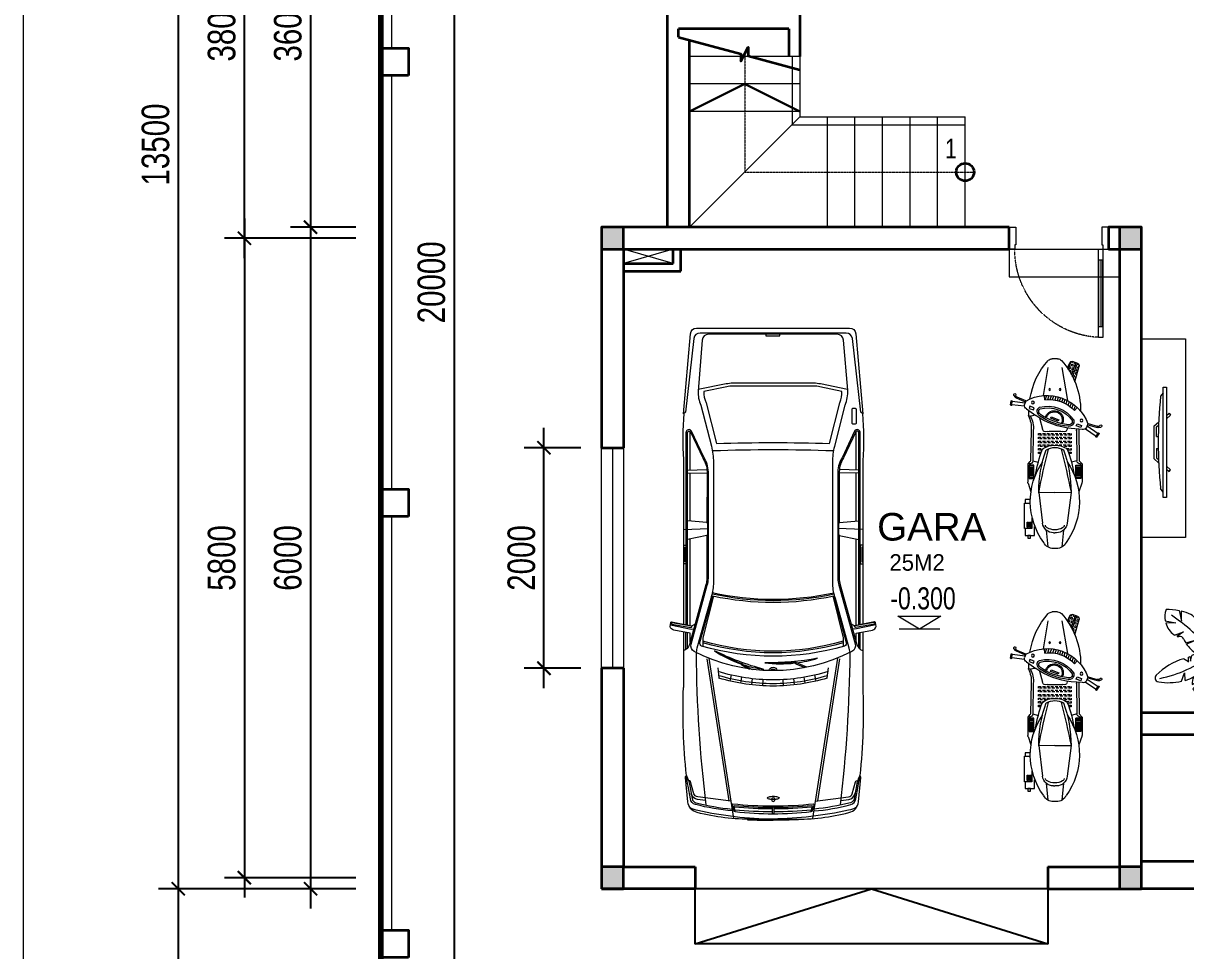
# Model space of a CAD drawing. Header units: millimetres. Extents: x 33748 to 451939, y -263262 to 62681.
# Drawn here: x 179867 to 190413, y -21907 to -13495 of the extents above; entities that cross this region are included whole.
import ezdxf

# ---------------------------------------------------------------- set-up
doc = ezdxf.new("R2010")
doc.units = ezdxf.units.MM
doc.header["$PDMODE"] = 98
for name, pattern in [('CENTER', [50.8, 31.75, -6.35, 6.35, -6.35]), ('DASHED', [0.75, 0.5, -0.25]), ('HIDDEN', [0.375, 0.25, -0.125]), ('HIDDEN2', [0.1875, 0.125, -0.0625]), ('Xref-VCMT-BT3 - tuong bao$0$HIDDEN', [0.375, 0.25, -0.125])]:
    doc.linetypes.add(name, pattern=pattern)
doc.layers.get('Defpoints').update_dxf_attribs({"color": 202, "lineweight": 13})
for name, color, linetype, lineweight in [('-CONCRETE', 1, 'Continuous', 35), ('-DOOR', 137, 'Continuous', 9), ('-FURNITURE', 46, 'Continuous', 9), ('-KH', 143, 'Continuous', 13), ('-LINE1', 7, 'Continuous', 18), ('-RANH GIOI KHU DAT', 12, 'CENTER', 18), ('-TEXT', 7, 'Continuous', 15), ('-WALL', 4, 'Continuous', 35), ('A-Cay', 75, 'Continuous', 5), ('Bighome_khuat', 251, 'DASHED', 5)]:
    doc.layers.add(name, color=color, linetype=linetype, lineweight=lineweight)
for name, color, linetype in [('12. NET DIM', 9, 'Continuous'), ('SOLO', 7, 'Continuous'), ('TEXT25', 2, 'Continuous')]:
    doc.layers.add(name, color=color, linetype=linetype)
doc.styles.add('1', font='arial.ttf')
doc.styles.add('AVANH', font='', dxfattribs={"width": 0.8})
doc.styles.get("Standard").update_dxf_attribs({"font": 'arial.ttf'})
doc.styles.add('T1', font='', dxfattribs={"height": 200})
doc.styles.get('AVANH').set_extended_font_data('.VnAvantH')
doc.styles.get('T1').set_extended_font_data('VNgeometric Light')
doc.dimstyles.new('C_100A3', dxfattribs={"dimscale": 100, "dimtxt": 2.5, "dimasz": 1.2, "dimexe": 1.8, "dimexo": 0, "dimgap": 0.75, "dimtad": 1, "dimdec": 0, "dimzin": 0, "dimdsep": 46, "dimtxsty": 'AVANH', "dimblk": 'ARCHTICK', "dimcen": 0, "dimdle": 1.8, "dimclrd": 256, "dimclre": 256, "dimclrt": 7, "dimadec": 0, "dimazin": 0, "dimtfac": 0.0001, "dimtdec": 0, "dimtix": 1, "dimtmove": 2, "dimatfit": 3, "dimldrblk": 'ARCHTICK', "dimfxl": 1.8, "dimtolj": 1, "dimtzin": 0, "dimarcsym": 0})

# ---------------------------------------------------------------- blocks, each defined once
blk = doc.blocks.new('A$C6CE07C06')
for p, q in [((2811, 1945), (2844, 1766)), ((2816, 1953), (2822, 1954)), ((2828, 1949), (2860, 1769)), ((1356, 1801), (1350, 1615)), ((1387, 1801), (1382, 1615)), ((1857, 1615), (1840, 1801)), ((1925, 1839), (1915, 1601)), ((1980, 1615), (2018, 1801)), ((2900, 1839), (3433, 1839)), ((3068, 1815), (2905, 1815)), ((3055, 1801), (2907, 1801)), ((1355, 1774), (989, 1774)), ((1842, 1774), (1387, 1774)), ((2839, 1774), (2013, 1774)), ((2856, 1761), (2853, 1760)), ((2996, 1774), (2912, 1774)), ((3245, 1511), (3341, 1500)), ((3370, 1393), (3312, 1380)), ((3391, 1290), (3332, 1281)), ((3406, 1186), (3347, 1180)), ((3414, 1081), (3355, 1079)), ((3406, 779), (3347, 785)), ((3414, 884), (3355, 886)), ((3391, 675), (3332, 685)), ((3370, 572), (3312, 585)), ((3341, 465), (3245, 454)), ((1356, 164), (1350, 350)), ((1387, 164), (1382, 351)), ((1857, 351), (1840, 164)), ((1925, 127), (1915, 364)), ((1980, 351), (2018, 164)), ((1355, 191), (989, 191)), ((1842, 191), (1387, 191)), ((2839, 191), (2013, 191)), ((2811, 20), (2844, 199)), ((2828, 16), (2860, 196)), ((2901, 127), (3422, 127)), ((3068, 150), (2905, 150)), ((3055, 164), (2907, 164)), ((2996, 191), (2912, 191)), ((2816, 12), (2822, 11))]:
    blk.add_line(p, q)
for points in [[(2912, 1774), (2884, 1931, 0.322829), (2849, 1965), (2812, 1959, 0.422531), (2806, 1952), (2842, 1758), (2825, 1723)], [(817, 1835, -0.039974), (1255, 1839), (2827, 1839)], [(2832, 150), (1846, 150), (999, 150, -0.758852), (984, 205), (1232, 321, -0.14996), (1372, 364), (1915, 364), (2389, 364, -0.077307), (2455, 354), (3016, 199, 0.360394), (3088, 230, 0.242572), (3089, 1735, 0.360655), (3017, 1766), (2455, 1611, -0.077307), (2389, 1601), (1915, 1601), (1372, 1601, -0.137614), (1232, 1645), (984, 1761, -0.758852), (999, 1815), (1846, 1815), (2832, 1815)], [(2834, 1801), (999, 1801, 0.768317), (992, 1772), (1240, 1655, 0.14228), (1371, 1613), (1857, 1615), (1865, 1608), (1971, 1608), (1980, 1615), (2389, 1615, 0.077278), (2451, 1624), (3023, 1782, 0.231129), (3080, 1839)], [(4578, 1777, -0.06824), (4603, 1702, -0.051611), (4688, 983), (4688, 1178, 0.069896), (4626, 1707, 0.32103), (4523, 1797), (4292, 1820, 0.311578), (4273, 1810, 0.311578)], [(4609, 1370, 0.043765), (4549, 1724, 0.303464), (4496, 1773), (4373, 1795, 0.018633), (4273, 1810, 0.083909), (4370, 1778), (4493, 1756, -0.304556), (4533, 1720, -0.038587), (4593, 1374)], [(4517, 1385), (4476, 1703, 0.304567), (4446, 1739), (4333, 1770, -0.23887), (4324, 1778), (4320, 1790)], [(4553, 340, -0.027873), (3110, 247, -0.059366), (3058, 256), (2582, 386, 0.079464), (2446, 413), (1281, 413, 0.06068), (1127, 394), (736, 296, -0.120949), (592, 270), (116, 311, -0.39497), (59, 371), (59, 1600, -0.404135), (117, 1660), (602, 1699, -0.112937), (736, 1673), (1127, 1571, 0.06068), (1281, 1553), (2446, 1553, 0.070217), (2582, 1578), (3058, 1711, -0.044809), (3109, 1718, -0.02806), (4553, 1625)], [(585, 1698), (531, 1430, 0.050349), (524, 1369), (524, 593, 0.051729), (531, 530), (585, 271)], [(4512, 1628), (4500, 1706, 0.304567), (4453, 1762), (4438, 1766)], [(713, 346, -0.11132), (605, 325), (561, 536, -0.051729), (555, 593), (555, 1369, -0.050349), (560, 1424), (605, 1644, -0.111864), (714, 1623), (1102, 1522, 0.016174), (1102, 443), (713, 347)], [(1170, 1557, 0.017383), (1170, 408, -9.34877)], [(2526, 1563, -0.107872), (2527, 402, 0.970081)], [(2537, 1565, -0.107895), (2538, 400, -0.109161)], [(3212, 1273, -0.045041), (3259, 1070, 0.050749), (3081, 1543, -0.062222), (3208, 1285), (3219, 1281), (3256, 1209)], [(3104, 1495, -0.052375), (3205, 1275), (3214, 1272), (3259, 1184)], [(4578, 988, 0.025968), (4561, 1353, -0.502127), (4565, 1357), (4613, 1347)], [(4689, 1226), (4695, 1226, -0.001921), (4700, 983)], [(3197, 762, -0.045041), (3153, 558, 0.050749), (3195, 1062, -0.062222), (3198, 775), (3207, 766), (3242, 679)], [(3239, 660), (3198, 760), (3191, 767, 0.052375), (3195, 1009)], [(4578, 188, 0.06824), (4603, 263, 0.051611), (4688, 983), (4688, 788, -0.069896), (4626, 258, -0.32103), (4523, 168), (4292, 145, -0.311578), (4273, 155, -0.311578)], [(4613, 618), (4565, 608, -0.502127), (4561, 612, 0.02601), (4578, 977, 0.026384)], [(4689, 739), (4695, 739, 0.001921), (4700, 983)], [(4611, 595, -0.046101), (4549, 241, -0.303464), (4496, 192), (4373, 171, -0.018633), (4273, 155, -0.083909), (4370, 187), (4493, 209, 0.304556), (4533, 245, 0.038587), (4593, 591)], [(4517, 580), (4476, 262, -0.304567), (4446, 227), (4333, 195, 0.23887), (4324, 187), (4320, 175)], [(2834, 164), (999, 164, -0.768317), (992, 193), (1240, 310, -0.149181), (1371, 351), (1857, 351), (1865, 357), (1971, 357), (1980, 351), (2389, 351, -0.077278), (2451, 341), (3023, 184, -0.228236), (3080, 127)], [(4512, 337), (4500, 259, -0.304567), (4453, 203), (4438, 199)], [(2912, 191), (2884, 34, -0.322829), (2849, 0), (2812, 6, -0.422531), (2806, 14), (2842, 207), (2825, 242)], [(817, 130, 0.041495), (1267, 127), (2827, 127)]]:
    blk.add_lwpolyline(points, format="xyb")
for points in [[(2835, 1963), (2874, 1764), (2872, 1737)], [(2072, 1839), (2072, 1815), (2251, 1815), (2251, 1839)], [(2092, 1839), (2092, 1830), (2233, 1830), (2233, 1839)], [(2558, 1553), (2959, 1653), (3041, 1653)], [(3153, 1597), (4682, 1360)], [(3157, 1617), (4514, 1407)], [(49, 1051), (76, 1051), (76, 920), (49, 920)], [(3153, 368), (4682, 605)], [(3157, 348), (4514, 558)], [(2558, 412), (2959, 313), (3041, 313)], [(2835, 2), (2874, 201), (2872, 228)], [(2072, 127), (2072, 150), (2251, 150), (2251, 127)], [(2092, 127), (2092, 135), (2233, 135), (2233, 127)]]:
    blk.add_lwpolyline(points)
for points in [[(48, 285), (48, 1680, -0.373826), (99, 1739), (803, 1820), (820, 1839), (54, 1773, 0.383818), (0, 1713), (0, 252, 0.383818), (54, 192), (820, 126), (803, 145), (99, 226, -0.373826)], [(2557, 404), (3001, 284, 0.388671), (3036, 301, 0.143383), (3036, 1665, 0.390953), (3001, 1682), (2557, 1559, -0.106047)], [(4564, 983, 0.027521), (4546, 1368, -0.543027), (4554, 1373), (4603, 1360, -0.308444), (4617, 1345, -0.028524), (4637, 983, -0.028524), (4617, 620, -0.308444), (4603, 605), (4554, 592, -0.543027), (4546, 597, 0.027521)], [(4501, 981, 0.027754), (4500, 1005, 0.037978), (4497, 1021, 0.078467), (4490, 1036, 0.253942), (4486, 1038, 0.253942), (4481, 1036, 0.078467), (4475, 1021, 0.037978), (4472, 1005, 0.027754), (4470, 981, 0.027754), (4472, 958, 0.037978), (4475, 941, 0.078467), (4481, 927, 0.253942), (4486, 924, 0.253942), (4490, 927, 0.078467), (4497, 941, 0.037978), (4500, 958, 0.027754)], [(906, 228), (776, 228, 0.414214), (764, 215), (764, 203, 0.414214), (776, 190), (906, 190, 0.414214), (919, 203), (919, 215, 0.414214)]]:
    blk.add_lwpolyline(points, format="xyb", close=True)
blk.add_lwpolyline([(4637, 988), (4570, 988), (4570, 977), (4637, 977)], close=True)
blk.add_circle((4502, 982), 17.5)
for centre, radius, start, end in [((2818, 1947), 6.67, 102.2823, 190.4042), ((2821, 1948), 6.67, 10.3268, 82.609), ((3648, -4086), 5929, 83.9529, 92.0822), ((2851, 1767), 6.67, 190.4042, 285.2365), ((2854, 1768), 6.67, 285.2365, 10.3268), ((714, 984), 2372, 343.5716, 16.3779), ((714, 983), 2387, 343.6793, 16.2892), ((1629, 983), 1731, 359.9757, 17.6213), ((1607, 983), 1789, 359.9764, 16.8703), ((1629, 983), 1789, 359.9764, 16.7982), ((1059, 1015), 3532, 359.565, 5.5133), ((1059, 1015), 3560, 359.5684, 5.381), ((4612, 1343), 4.58, 6.5805, 75.1489), ((3280, 983), 40.8, 103.7631, 256.1858), ((3280, 983), 25.6, 111.5508, 248.398), ((1629, 982), 1731, 342.3787, 0.0243), ((1607, 982), 1789, 343.1297, 0.0236), ((1629, 982), 1789, 343.2018, 0.0236), ((1059, 950), 3532, 354.4867, 0.4446), ((1059, 950), 3560, 354.619, 0.4411), ((4612, 622), 4.58, 284.8511, 353.4195), ((2851, 198), 6.67, 74.7635, 169.5958), ((2854, 197), 6.67, 349.6732, 74.7635), ((3653, 6050), 5928, 267.7698, 276.0029), ((2818, 19), 6.67, 169.5958, 257.7177), ((2821, 17), 6.67, 277.391, 349.6732)]:
    blk.add_arc(centre, radius, start, end)
blk = doc.blocks.new('XR.MB.LM123$0$tvi 1')
blk.add_lwpolyline([(29, 0), (29, -1000), (0, -1000), (0, 0)], close=True)
for points in [[(29, -50), (52, -81)], [(-24, -236), (-39, -252)], [(0, -285), (-39, -252)], [(0, -256), (-24, -236)], [(70, -315), (111, -350), (111, -650), (70, -685)], [(89, -446), (89, -360), (71, -345)], [(89, -446), (73, -446)], [(89, -554), (89, -640), (71, -655)], [(89, -554), (73, -554)], [(0, -715), (-39, -748)], [(-24, -764), (-39, -748)], [(0, -744), (-24, -764)], [(29, -950), (52, -919)]]:
    blk.add_lwpolyline(points)
blk.add_arc((-4025, -500), 4099, 354.1311, 5.8689)
blk = doc.blocks.new('DANH COT')
at = {"layer": '-KH'}
blk.add_line((0, 0), (368, 0), dxfattribs=at)
blk.add_lwpolyline([(379, 118), (-11, 118), (184, 0)], close=True, dxfattribs=at)
blk.add_solid([(184, 0), (184, 118), (379, 118), (184, 0)], dxfattribs=at)
at = {"layer": '-TEXT', "style": '1', "width": 0.75}
blk.add_attdef('CAODO', (-142, 178), '', height=180, dxfattribs=at)
blk = doc.blocks.new('*U54')
at = {"color": 251}
blk.add_line((-70, 100), (-70, 700), dxfattribs=at)
for points in [[(-50, 0), (-50, 800), (-90, 800), (-90, 0)], [(-50, 100), (-90, 100), (-90, 700), (-50, 700)], [(-900, -200), (-840, -200), (-840, -40), (-850, -40), (-850, 0), (-900, 0)], [(0, -200), (-60, -200), (-60, -40), (-50, -40), (-50, 0), (0, 0)]]:
    blk.add_lwpolyline(points, close=True)
at = {"layer": 'Bighome_khuat', "linetype": 'Xref-VCMT-BT3 - tuong bao$0$HIDDEN'}
blk.add_arc((-50, 0), 800, 90, 180, dxfattribs=at)
blk = doc.blocks.new('A$C5C575821')
at = {"layer": '-CONCRETE'}
h = blk.add_hatch(color=256, dxfattribs=at)
h.dxf.hatch_style = 1
h.paths.add_polyline_path([(0, 200), (0, 0), (200, 0), (200, 200)])
blk.add_lwpolyline([(0, 0), (200, 0), (200, 200), (0, 200)], close=True, dxfattribs=at)
blk = doc.blocks.new('LUOI M2')
at = {"layer": '-WALL'}
for p in [(-200, 13100), (4500, 13100), (9800, 13100), (-200, 9400), (4500, 9400), (9800, 9400), (-200, 5600), (4500, 5600), (9800, 5600), (-200, -200), (4500, -200), (9800, -200)]:
    blk.add_blockref('A$C5C575821', p, dxfattribs=at)
blk = doc.blocks.new('_ARCHTICK')
at = {"const_width": 0.15}
blk.add_lwpolyline([(-0.5, -0.5), (0.5, 0.5)], dxfattribs=at)
blk = doc.blocks.new('*D100')
at = {"layer": '12. NET DIM', "lineweight": -2, "transparency": 16777216}
for p, q in [((182473, -11565), (182473, -15525)), ((182885, -11745), (182293, -11745)), ((182885, -15345), (182293, -15345))]:
    blk.add_line(p, q, dxfattribs=at)
at = {"layer": 'Defpoints', "color": 0, "transparency": 16777216}
for p in [(182885, -11745), (182473, -15345), (182885, -15345)]:
    blk.add_point(p, dxfattribs=at)
at = {"layer": '12. NET DIM', "lineweight": -2, "transparency": 16777216, "xscale": 120, "yscale": 120, "zscale": 120}
for p, rotation in [((182473, -11745), 90), ((182473, -15345), 270)]:
    blk.add_blockref('_ARCHTICK', p, dxfattribs=dict(at, rotation=rotation))
at = {"layer": '12. NET DIM', "color": 7, "transparency": 16777216, "insert": (182268, -13545), "char_height": 250, "attachment_point": 5, "rotation": 90, "style": 'AVANH'}
blk.add_mtext('\\A1;3600', dxfattribs=at)
blk = doc.blocks.new('*D101')
at = {"layer": '12. NET DIM', "lineweight": -2, "transparency": 16777216}
for p, q in [((182473, -15165), (182473, -21525)), ((182885, -15345), (182293, -15345)), ((182885, -21345), (182293, -21345))]:
    blk.add_line(p, q, dxfattribs=at)
at = {"layer": 'Defpoints', "color": 0, "transparency": 16777216}
for p in [(182885, -15345), (182473, -21345), (182885, -21345)]:
    blk.add_point(p, dxfattribs=at)
at = {"layer": '12. NET DIM', "lineweight": -2, "transparency": 16777216, "xscale": 120, "yscale": 120, "zscale": 120}
for p, rotation in [((182473, -15345), 90), ((182473, -21345), 270)]:
    blk.add_blockref('_ARCHTICK', p, dxfattribs=dict(at, rotation=rotation))
at = {"layer": '12. NET DIM', "color": 7, "transparency": 16777216, "insert": (182268, -18345), "char_height": 250, "attachment_point": 5, "rotation": 90, "style": 'AVANH'}
blk.add_mtext('\\A1;6000', dxfattribs=at)
blk = doc.blocks.new('*D102')
at = {"layer": '12. NET DIM', "lineweight": -2, "transparency": 16777216}
for p, q in [((181873, -15265), (181873, -21425)), ((182885, -15445), (181693, -15445)), ((182885, -21245), (181693, -21245))]:
    blk.add_line(p, q, dxfattribs=at)
at = {"layer": 'Defpoints', "color": 0, "transparency": 16777216}
for p in [(182885, -15445), (181873, -21245), (182885, -21245)]:
    blk.add_point(p, dxfattribs=at)
at = {"layer": '12. NET DIM', "lineweight": -2, "transparency": 16777216, "xscale": 120, "yscale": 120, "zscale": 120}
for p, rotation in [((181873, -15445), 90), ((181873, -21245), 270)]:
    blk.add_blockref('_ARCHTICK', p, dxfattribs=dict(at, rotation=rotation))
at = {"layer": '12. NET DIM', "color": 7, "transparency": 16777216, "insert": (181668, -18345), "char_height": 250, "attachment_point": 5, "rotation": 90, "style": 'AVANH'}
blk.add_mtext('\\A1;5800', dxfattribs=at)
blk = doc.blocks.new('*D103')
at = {"layer": '12. NET DIM', "lineweight": -2, "transparency": 16777216}
for p, q in [((181873, -15625), (181873, -11465)), ((182885, -11645), (181693, -11645)), ((182885, -15445), (181693, -15445))]:
    blk.add_line(p, q, dxfattribs=at)
at = {"layer": 'Defpoints', "color": 0, "transparency": 16777216}
for p in [(181873, -11645), (182885, -11645), (182885, -15445)]:
    blk.add_point(p, dxfattribs=at)
at = {"layer": '12. NET DIM', "lineweight": -2, "transparency": 16777216, "xscale": 120, "yscale": 120, "zscale": 120}
for p, rotation in [((181873, -11645), 90), ((181873, -15445), 270)]:
    blk.add_blockref('_ARCHTICK', p, dxfattribs=dict(at, rotation=rotation))
at = {"layer": '12. NET DIM', "color": 7, "transparency": 16777216, "insert": (181668, -13545), "char_height": 250, "attachment_point": 5, "rotation": 90, "style": 'AVANH'}
blk.add_mtext('\\A1;3800', dxfattribs=at)
blk = doc.blocks.new('*D105')
at = {"layer": '12. NET DIM', "lineweight": -2, "transparency": 16777216}
for p, q in [((181273, -7665), (181273, -21525)), ((182885, -7845), (181093, -7845)), ((182885, -21345), (181093, -21345))]:
    blk.add_line(p, q, dxfattribs=at)
at = {"layer": 'Defpoints', "color": 0, "transparency": 16777216}
for p in [(182885, -7845), (181273, -21345), (182885, -21345)]:
    blk.add_point(p, dxfattribs=at)
at = {"layer": '12. NET DIM', "lineweight": -2, "transparency": 16777216, "xscale": 120, "yscale": 120, "zscale": 120}
for p, rotation in [((181273, -7845), 90), ((181273, -21345), 270)]:
    blk.add_blockref('_ARCHTICK', p, dxfattribs=dict(at, rotation=rotation))
at = {"layer": '12. NET DIM', "color": 7, "transparency": 16777216, "insert": (181068, -14595), "char_height": 250, "attachment_point": 5, "rotation": 90, "style": 'AVANH'}
blk.add_mtext('\\A1;13500', dxfattribs=at)
blk = doc.blocks.new('*D118')
at = {"layer": '12. NET DIM', "lineweight": -2, "transparency": 16777216}
for p, q in [((183775, -5665), (183775, -26025)), ((183112, -5845), (183955, -5845)), ((183112, -25845), (183955, -25845))]:
    blk.add_line(p, q, dxfattribs=at)
at = {"layer": 'Defpoints', "color": 0, "transparency": 16777216}
for p in [(183112, -5845), (183112, -25845), (183775, -25845)]:
    blk.add_point(p, dxfattribs=at)
at = {"layer": '12. NET DIM', "lineweight": -2, "transparency": 16777216, "xscale": 120, "yscale": 120, "zscale": 120}
for p, rotation in [((183775, -5845), 90), ((183775, -25845), 270)]:
    blk.add_blockref('_ARCHTICK', p, dxfattribs=dict(at, rotation=rotation))
at = {"layer": '12. NET DIM', "color": 7, "transparency": 16777216, "insert": (183571, -15845), "char_height": 250, "attachment_point": 5, "rotation": 90, "style": 'AVANH'}
blk.add_mtext('\\A1;20000', dxfattribs=at)
blk = doc.blocks.new('*D135')
at = {"layer": '12. NET DIM', "lineweight": -2, "transparency": 16777216}
for p, q in [((181273, -21165), (181273, -26025)), ((182885, -21345), (181093, -21345)), ((182885, -25845), (181093, -25845))]:
    blk.add_line(p, q, dxfattribs=at)
at = {"layer": 'Defpoints', "color": 0, "transparency": 16777216}
for p in [(182885, -21345), (181273, -25845), (182885, -25845)]:
    blk.add_point(p, dxfattribs=at)
at = {"layer": '12. NET DIM', "lineweight": -2, "transparency": 16777216, "xscale": 120, "yscale": 120, "zscale": 120}
for p, rotation in [((181273, -21345), 90), ((181273, -25845), 270)]:
    blk.add_blockref('_ARCHTICK', p, dxfattribs=dict(at, rotation=rotation))
at = {"layer": '12. NET DIM', "color": 7, "transparency": 16777216, "insert": (181068, -23595), "char_height": 250, "attachment_point": 5, "rotation": 90, "style": 'AVANH'}
blk.add_mtext('\\A1;4500', dxfattribs=at)
blk = doc.blocks.new('*D213')
at = {"layer": '12. NET DIM', "lineweight": -2, "transparency": 16777216}
for p, q in [((184591, -19525), (184591, -17165)), ((184924, -17345), (184411, -17345)), ((184924, -19345), (184411, -19345))]:
    blk.add_line(p, q, dxfattribs=at)
at = {"layer": 'Defpoints', "color": 0, "transparency": 16777216}
for p in [(184591, -17345), (184924, -17345), (184924, -19345)]:
    blk.add_point(p, dxfattribs=at)
at = {"layer": '12. NET DIM', "lineweight": -2, "transparency": 16777216, "xscale": 120, "yscale": 120, "zscale": 120}
for p, rotation in [((184591, -17345), 90), ((184591, -19345), 270)]:
    blk.add_blockref('_ARCHTICK', p, dxfattribs=dict(at, rotation=rotation))
at = {"layer": '12. NET DIM', "color": 7, "transparency": 16777216, "insert": (184387, -18345), "char_height": 250, "attachment_point": 5, "rotation": 90, "style": 'AVANH'}
blk.add_mtext('\\A1;2000', dxfattribs=at)
blk = doc.blocks.new('mb-cay16')
for p, q in [((131, 565), (69, 607)), ((79, 629), (131, 565)), ((-433, 528), (-402, 389)), ((-402, 389), (-403, 519)), ((231, 524), (166, 464)), ((166, 464), (244, 504)), ((-612, 395), (-475, 368)), ((-475, 368), (-605, 366)), ((-12, 331), (76, 249)), ((247, 422), (149, 395)), ((149, 395), (242, 402)), ((-490, 209), (-374, 255)), ((-374, 255), (-461, 192)), ((-346, 111), (-191, 154)), ((-191, 154), (-338, 93)), ((-113, 139), (-112, 254)), ((-113, 139), (-91, 231)), ((76, 249), (-23, 300)), ((323, 141), (303, 240)), ((334, 245), (323, 141)), ((409, 179), (522, 284)), ((448, 268), (409, 179)), ((693, 264), (615, 197)), ((615, 197), (723, 244)), ((195, 106), (117, 106)), ((117, 106), (180, 78)), ((260, 6), (450, 8)), ((395, -26), (260, 6)), ((532, 87), (448, 120)), ((448, 120), (574, 92)), ((-312, -137), (-374, -96)), ((-312, -77), (-291, -67)), ((-312, -142), (-312, -77)), ((-291, -67), (-286, -129)), ((-286, -129), (-267, -55)), ((485, -134), (354, -151)), ((-400, -385), (-364, -279)), ((-364, -279), (-356, -378)), ((36, -233), (100, -165)), ((100, -165), (61, -263)), ((218, -196), (205, -361)), ((237, -357), (218, -196)), ((354, -151), (513, -157)), ((410, -375), (385, -251)), ((385, -251), (430, -368)), ((-262, -431), (-77, -321)), ((-77, -321), (-253, -484)), ((115, -424), (62, -449)), ((62, -449), (119, -456)), ((-111, -563), (-53, -498)), ((-53, -498), (-105, -588)), ((128, -621), (24, -595)), ((24, -595), (128, -650)), ((120, -758), (65, -741)), ((65, -741), (116, -789))]:
    blk.add_line(p, q)
for centre, radius, start, end in [((-979, 594), 1130, 330.6725, 3.641), ((672, 341), 659, 156.2013, 167.6168), ((672, 341), 659, 146.019, 154.0763), ((103, 601), 111, 7.5431, 78.0474), ((371, 601), 160, 174.7063, 208.789), ((-329, 448), 288, 161.2206, 190.4639), ((-592, -284), 825, 78.825, 90.6697), ((-1567, -1154), 1923, 36.7035, 57.4695), ((-592, -284), 825, 67.6949, 76.7945), ((-446, 225), 304, 15.845, 56.6107), ((-1650, 851), 1718, 342.73, 347.6168), ((129, 455), 123, 344.0084, 22.936), ((-329, 448), 288, 196.4071, 234.1871), ((-65, 333), 91.7, 195.845, 230.5606), ((1597, -159), 1682, 164.075, 168.4284), ((1597, -159), 1682, 162.73, 163.0792), ((-120, 252), 347, 335.1428, 8.1671), ((932, 225), 712, 165.6239, 173.8497), ((932, 225), 712, 164.0084, 164.1101), ((-428, 307), 116, 233.2325, 237.5887), ((-428, 307), 116, 255.929, 267.091), ((-423, 137), 55.6, 24.2055, 101.4054), ((21, 337), 432, 204.2055, 211.5513), ((-339, 0), 339, 47.9514, 50.5606), ((-339, 0), 339, 354.6008, 42.9255), ((2154, -4834), 5268, 107.3413, 112.3058), ((-317, 3808), 3622, 278.6352, 279.8665), ((-317, 3808), 3622, 280.3581, 282.1977), ((-317, 3808), 3622, 283.398, 283.5483), ((583, 70), 223, 60.4468, 103.5483), ((501, 377), 294, 284.4707, 323.1477), ((710, 220), 32.6, 323.1477, 55.438), ((21, 337), 432, 213.4357, 237.8387), ((-120, 252), 347, 286.6838, 329.891), ((222, 322), 389, 305.9962, 321.846), ((-116, -923), 867, 107.2231, 135.0207), ((-1002, 1224), 1607, 281.5143, 307.8151), ((-514, 139), 540, 287.0409, 341.5638), ((-107, -353), 338, 71.7274, 118.1939), ((808, 380), 986, 210.5659, 218.4214), ((-127, -1432), 1327, 53.4555, 85.594), ((376, -5410), 5352, 91.6804, 93.9771), ((233, -520), 459, 57.0713, 91.6804), ((222, 322), 389, 277.7731, 296.4251), ((1131, -297), 1182, 173.2497, 205.5927), ((808, 380), 986, 220.6948, 225.7556), ((233, -520), 459, 17.5149, 52.2403), ((-695, -345), 48.9, 135.0207, 258.407), ((-570, 293), 699, 259.5557, 284.077), ((-28, -420), 234, 157.0771, 182.7473), ((205, -352), 101, 159.0815, 190.5201), ((-1182, -610), 1311, 8.17, 10.5201), ((205, -239), 122, 225.7556, 269.9757), ((205, -239), 122, 285.2069, 289.7369), ((544, -1184), 882, 107.1013, 109.7369), ((290, -359), 18.4, 357.8128, 107.1013), ((341, -361), 32.2, 177.8128, 248.0461), ((357, -321), 74.9, 248.0461, 310.8614), ((432, -409), 40.5, 122.9882, 130.8614), ((432, -409), 40.5, 45.3238, 92.9093), ((541, -299), 114, 225.3238, 268.3174), ((560, 349), 762, 268.3174, 278.1257), ((666, -393), 12.2, 278.1257, 73.0687), ((-197, -468), 57.9, 196.0589, 237.7317), ((-28, -420), 234, 195.99, 196.0589), ((-51, -236), 332, 237.7317, 259.8031), ((272, -512), 385, 191.4146, 242.8877), ((-1182, -610), 1311, 1.7556, 6.7346), ((-875, -604), 1004, 358.99, 1.9297), ((-875, -604), 1004, 351.2018, 357.3602), ((-875, -604), 1004, 345.5239, 349.5865)]:
    blk.add_arc(centre, radius, start, end)
blk = doc.blocks.new('A$C1D9F77BD')
h = blk.add_hatch()
h.set_pattern_fill('ANSI31', color=256, scale=100, angle=405, style=0)
h.set_pattern_definition([(90, (2076.775, -139234.453), (-12.5, 1e-15), [])])
h.paths.add_polyline_path([(-219, -260), (-219, -302), (-97, -302), (-97, -260)])
h.paths.add_polyline_path([(-97, 123), (-97, 166), (-219, 166), (-219, 123)])
h = blk.add_hatch()
h.set_pattern_fill('ANSI31', color=256, scale=170, angle=335, style=0)
h.set_pattern_definition([(20, (-186.436, -139188.296), (-7.267928, 19.9684682), [])])
h.paths.add_polyline_path([(494, -160), (533, -162, 0.210627), (424, 135), (397, 109, -0.250766)])
h = blk.add_hatch()
h.set_pattern_fill('BOX', color=256, scale=60, angle=290, style=0)
h.set_pattern_definition([(20, (2080.745, -138865.224), (-20.521209, 56.381557), []), (20, (2085.875, -138879.32), (-20.521209, 56.381557), []), (290, (2080.745, -138865.224), (56.381557, 20.521209), [-15, 15]), (290, (2094.84, -138860.093), (56.381557, 20.521209), [-15, 15]), (290, (2108.936, -138854.963), (56.381557, 20.521209), [15, -15]), (290, (2123.03, -138849.83), (56.381557, 20.521209), [15, -15]), (20, (2091.006, -138893.414), (-20.521209, 56.381557), [15, -15]), (20, (2096.136, -138907.51), (-20.521209, 56.381557), [15, -15])])
h.paths.add_polyline_path([(830, 67, 0.414214), (842, 93), (833, 116), (825, 139, 0.414214), (799, 151), (658, 113, -0.052547), (783, 45)])
for p, q in [((157, 313), (186, 333)), ((163, 305), (192, 325)), ((257, 224), (190, 323)), ((243, 329), (247, 350)), ((253, 329), (255, 338)), ((231, 209), (165, 307)), ((275, 231), (243, 220)), ((268, 231), (244, 315)), ((278, 234), (254, 315)), ((-263, 176), (-340, 149)), ((-87, 178), (-253, 178)), ((-87, 178), (-59, 152)), ((-87, 162), (-87, 178)), ((-59, 132), (-72, 83)), ((228, 148), (-59, 152)), ((230, 128), (-59, 132)), ((226, 181), (233, 80)), ((397, 109), (424, 135)), ((658, 113), (799, 151)), ((825, 139), (842, 93)), ((833, 116), (842, 92)), ((-687, 10), (-840, -5)), ((-346, 78), (-624, 44)), ((-346, -68), (-344, 78)), ((237, 47), (228, 44)), ((279, 102), (286, 105)), ((289, -4), (286, 5)), ((286, 2), (289, -7)), ((786, -5), (488, 47)), ((783, 45), (830, 67)), ((-854, -55), (-854, -81)), ((-712, -55), (-712, -68)), ((-712, -81), (-712, -68)), ((-346, -68), (-348, -214)), ((866, -43), (866, -93)), ((-687, -147), (-840, -132)), ((-346, -214), (-624, -180)), ((330, -208), (228, -181)), ((339, -142), (342, -151)), ((494, -160), (533, -162)), ((786, -132), (532, -176)), ((-263, -312), (-340, -285)), ((-87, -314), (-253, -314)), ((-67, -299), (-87, -314)), ((-87, -299), (-87, -314)), ((-59, -269), (-72, -219)), ((214, -264), (-59, -269)), ((222, -284), (-59, -289)), ((347, -293), (349, -309)), ((413, -325), (352, -241)), ((401, -228), (409, -226)), ((436, -343), (449, -460)), ((484, -331), (452, -343)), ((465, -337), (479, -457)), ((474, -335), (510, -415)), ((484, -331), (518, -409)), ((526, -420), (533, -426)), ((447, -460), (481, -456)), ((448, -470), (482, -466)), ((518, -426), (535, -440))]:
    blk.add_line(p, q)
for points in [[(-219, 166), (-219, 123), (-97, 123), (-97, 166)], [(243, 167), (258, 126), (277, 133), (262, 174)], [(301, -38), (327, -108), (340, -103), (314, -33)], [(-736, -288), (-736, -314), (-760, -314), (-760, -288)], [(-662, -284), (-662, -291), (-615, -291), (-615, -284)], [(-662, -298), (-662, -305), (-615, -305), (-615, -298)], [(-662, -312), (-662, -320), (-615, -320), (-615, -312)], [(-219, -302), (-219, -260), (-97, -260), (-97, -302)], [(417, -303), (402, -263), (421, -256), (436, -296)]]:
    blk.add_lwpolyline(points, close=True)
at = {"linetype": 'HIDDEN2', "ltscale": 200}
for points in [[(21, 54), (21, 80), (6, 80), (6, 59)], [(53, 36), (53, 80), (38, 80), (38, 48)], [(70, -143), (70, -217), (85, -217), (85, 80), (70, 80), (70, 7)], [(6, -196), (6, -217), (21, -217), (21, -190)], [(38, -184), (38, -217), (53, -217), (53, -172)]]:
    blk.add_lwpolyline(points, dxfattribs=at)
for points in [[(103, 80), (103, -217), (118, -217), (118, 80)], [(141, 80), (141, -217), (157, -217), (157, 80)], [(175, 80), (175, -217), (190, -217), (190, 80)]]:
    blk.add_lwpolyline(points, close=True, dxfattribs=at)
for points in [[(-673, -338), (-736, -338), (-736, -252), (-655, -252)], [(-575, -277), (-673, -277), (-673, -343), (-443, -343), (-443, -290)], [(-410, -288), (-410, -338), (-443, -338)]]:
    blk.add_lwpolyline(points)
for centre, radius in [((306, 173), 12.8), ((588, -21), 7.7), ((588, -116), 7.7), ((470, -267), 12.8)]:
    blk.add_circle(centre, radius)
for centre, radius, start, end in [((189, 329), 5, 304.1044, 124.1044), ((273, 323), 30, 169.0525, 196.2532), ((257, 348), 10, 259.1414, 172.2448), ((283, 324), 30, 169.0525, 196.2532), ((160, 309), 5, 124.1044, 304.1044), ((254, 191), 30, 110.3225, 200.3225), ((141, -138), 393, 330.5976, 70.0474), ((-427, -480), 634, 55.5021, 126.0244), ((-253, 148), 30, 90, 109.5456), ((-369, -1036), 1157, 69.0112, 80.8998), ((-57, 162), 30, 180, 265.1424), ((216, 158), 30, 265.1424, 274.0002), ((399, -513), 678, 48.0397, 90.6167), ((194, -117), 303, 351.845, 48.155), ((806, 132), 20, 20, 110), ((-754, -55), 100, 117.4832, 180), ((-612, -55), 100, 96.9386, 180), ((-544, -68), 141, 150.1191, 209.8708), ((-640, -13), 30, 97.8829, 150.1191), ((-344, -1040), 1118, 69.8271, 90.0821), ((-1499, -5836), 6026, 75.1425, 78.9494), ((-92, -68), 154, 329.829, 30.171), ((-4, -12), 50, 0, 25.0581), ((-71, -55), 153, 355.1878, 40.6702), ((235, 15), 30, 104.7219, 204.7762), ((-4326, -68), 4535, 359.103, 0.897), ((916, 150), 686, 185.8827, 214.7623), ((303, 58), 50, 110.3225, 185.9041), ((808, 110), 557, 185.9041, 214.741), ((303, 58), 35, 110.3225, 185.9041), ((808, 110), 542, 185.9041, 214.741), ((296, 55), 50, 71.5538, 110.3225), ((296, 55), 35, 71.5538, 110.3225), ((314, -74), 81.8, 290.3225, 110.3225), ((148, -134), 273, 345.336, 55.3091), ((148, -134), 288, 345.336, 55.3091), ((823, 86), 20, 290, 20), ((-754, -81), 100, 180, 242.5168), ((-612, -81), 100, 180, 263.0614), ((-71, -81), 153, 319.3298, 4.8122), ((314, -74), 71.8, 290.3225, 110.3225), ((816, -43), 50, 0, 43.6257), ((816, -93), 50, 316.9817, 0), ((-427, 343), 634, 233.9756, 304.5871), ((-640, -124), 30, 209.8708, 262.182), ((-1307, 4922), 5225, 280.57, 285.0028), ((-349, 930), 1145, 270.1592, 289.9315), ((-369, 899), 1157, 279.1002, 290.9888), ((-4, -125), 50, 334.9419, 0), ((235, -152), 30, 155.2238, 255.2781), ((391, -179), 50, 214.741, 290.3225), ((391, -179), 35, 214.741, 290.3225), ((382, -185), 35, 290.3225, 329.0913), ((384, -182), 50, 290.3225, 329.0913), ((399, 376), 678, 278.7378, 311.9603), ((-253, -284), 30, 250.4544, 270), ((-57, -299), 30, 94.8576, 180), ((-57, -299), 10, 94.8576, 180), ((216, -294), 30, 85.9998, 94.8576), ((246, -452), 189, 57.9343, 98.2692), ((242, -515), 232, 62.5839, 94.9315), ((63, -206), 297, 342.9493, 351.9218), ((613, -5068), 4766, 92.5649, 93.1782), ((441, -315), 30, 200.3225, 290.3225), ((537, -403), 30, 203.7468, 230.9475), ((545, -397), 30, 203.7468, 230.9475), ((447, -465), 5, 96.5406, 276.5406), ((482, -461), 5, 276.5406, 96.5406), ((541, -432), 10, 227.7552, 140.8586)]:
    blk.add_arc(centre, radius, start, end)

msp = doc.modelspace()

# ---------------------------------------------------------------- linework, layer by layer
at = {"layer": '-DOOR'}
for points in [[(188811.6, -15545.1), (189711.6, -15545.1)], [(188811.6, -15545.1), (188811.6, -15795.1), (189811.6, -15795.1)], [(185211.9, -17345.1), (185211.9, -19345.1)]]:
    msp.add_lwpolyline(points, dxfattribs=at)
msp.add_lwpolyline([(185311.9, -19345.1), (185111.9, -19345.1), (185111.9, -17345.1), (185311.9, -17345.1)], close=True, dxfattribs=at)
at = {"layer": '-FURNITURE'}
for points in [[(185761.9, -15675.1), (185311.9, -15545.1)], [(185761.9, -15545.1), (185311.9, -15675.1)]]:
    msp.add_lwpolyline(points, dxfattribs=at)
msp.add_lwpolyline([(190411.6, -18157.8), (190011.6, -18157.8), (190011.6, -16357.8), (190411.6, -16357.8)], close=True, dxfattribs=at)
at = {"layer": '-KH', "linetype": 'HIDDEN2', "ltscale": 5}
msp.add_lwpolyline([(186411.9, -13770), (186411.9, -14845.1), (188492.4, -14845.1)], dxfattribs=at)
at = {"layer": '-LINE1', "ltscale": 10}
for p, q in [((183211.9, -13719.8), (183211.9, -9969.8)), ((183211.9, -17719.8), (183211.9, -13969.8)), ((183211.9, -21719.8), (183211.9, -17969.8))]:
    msp.add_line(p, q, dxfattribs=at)
at = {"layer": '-LINE1'}
for p, q in [((186841.9, -13795.1), (186841.9, -14415.1)), ((186911.9, -13795.1), (186911.9, -14345.1)), ((186841.9, -14415.1), (188411.9, -14415.1)), ((186911.9, -14345.1), (188411.9, -14345.1)), ((187161.9, -15345.1), (187161.9, -14345.1)), ((187411.9, -15345.1), (187411.9, -14345.1)), ((187661.9, -15345.1), (187661.9, -14345.1)), ((187911.9, -15345.1), (187911.9, -14345.1)), ((188161.9, -15345.1), (188161.9, -14345.1)), ((188411.9, -15345.1), (188411.9, -14345.1))]:
    msp.add_line(p, q, dxfattribs=at)
for points in [[(186911.9, -13795.1), (185911.9, -13795.1)], [(186911.9, -14045.1), (185911.9, -14045.1)], [(186911.9, -14295.1), (185911.9, -14295.1)], [(186911.9, -14345.1), (185911.9, -15345.1)]]:
    msp.add_lwpolyline(points, dxfattribs=at)
at = {"layer": '-LINE1', "const_width": 20}
msp.add_lwpolyline([(185911.9, -14295.1), (186411.9, -14045.1), (186911.9, -14295.1)], dxfattribs=at)
at = {"layer": '-RANH GIOI KHU DAT', "linetype": 'HIDDEN', "ltscale": 10, "const_width": 50}
msp.add_lwpolyline([(183111.9, -5844.8), (200370.4, -5844.8), (200021.4, -20846.1), (194905.1, -25844.8), (183111.9, -25844.8), (183111.9, -5844.8)], dxfattribs=at)
at = {"layer": '-WALL'}
for p, q in [((185711.9, -15345.1), (185711.9, -11745.1)), ((186911.9, -12745.1), (186911.9, -13795.1)), ((185811.9, -13620.6), (185811.9, -13545.1)), ((186811.9, -13545.1), (185811.9, -13545.1)), ((186811.9, -13545.1), (186811.9, -13795.1)), ((185911.9, -15345.1), (185911.9, -13647.4)), ((188811.6, -15545.1), (188811.6, -15345.1)), ((185311.9, -15545.1), (188811.6, -15545.1)), ((185761.9, -15675.1), (185761.9, -15545.1)), ((185831.9, -15745.1), (185831.9, -15545.1)), ((185311.9, -15675.1), (185761.9, -15675.1)), ((185311.9, -15745.1), (185831.9, -15745.1)), ((185311.9, -19345.1), (185311.9, -21145.1)), ((190011.6, -19745.1), (191161.8, -19745.1)), ((190011.6, -19945.1), (191161.8, -19945.1)), ((185311.9, -21145.1), (185961.9, -21145.1)), ((185961.9, -21145.1), (185961.9, -21345.1)), ((189161.6, -21145.1), (189811.6, -21145.1)), ((185961.9, -21345.1), (185111.9, -21345.1))]:
    msp.add_line(p, q, dxfattribs=at)
for points in [[(185811.9, -13620.6), (186375.4, -13772), (186375.4, -13838), (186443.7, -13710.7), (186443.7, -13790.4), (186911.9, -13916.2)], [(188811.6, -15345.1), (185111.9, -15345.1), (185111.9, -17345.1), (185311.9, -17345.1)], [(189161.6, -21145.1), (189161.6, -21345.1), (190011.6, -21345.1), (190011.6, -15345.1), (189711.6, -15345.1), (189711.6, -15545.1)], [(185311.9, -15545.1), (185311.9, -17345.1)], [(189711.6, -15545.1), (189811.6, -15545.1), (189811.6, -21145.1)], [(185111.9, -19345.1), (185111.9, -21345.1)], [(185311.9, -19345.1), (185111.9, -19345.1)]]:
    msp.add_lwpolyline(points, dxfattribs=at)
for points in [[(183361.9, -13969.8), (183111.9, -13969.8), (183111.9, -13719.8), (183361.9, -13719.8)], [(183361.9, -17969.8), (183111.9, -17969.8), (183111.9, -17719.8), (183361.9, -17719.8)], [(190511.6, -21345.1), (190011.6, -21345.1), (190011.6, -21095.1), (190511.6, -21095.1)], [(183361.9, -21969.8), (183111.9, -21969.8), (183111.9, -21719.8), (183361.9, -21719.8)]]:
    msp.add_lwpolyline(points, close=True, dxfattribs=at)
msp.add_circle((188411.9, -14845.1), 80.5, dxfattribs=at)
at = {"layer": 'Defpoints'}
msp.add_lwpolyline([(226907.2, -29645.1), (226907.2, 3618.9), (179867.2, 3618.9), (179867.2, -29645.1)], close=True, dxfattribs=at)
at = {"layer": 'SOLO'}
msp.add_line((190011.6, -21095.1), (190011.6, -19945.1), dxfattribs=at)
for points in [[(189161.6, -21345.1), (189161.6, -21845.1), (185961.9, -21845.1), (185961.9, -21345.1)], [(189161.6, -21345.1), (185961.9, -21345.1)], [(185961.9, -21845.1), (187561.8, -21345.1), (189161.6, -21845.1)]]:
    msp.add_lwpolyline(points, dxfattribs=at)

# ---------------------------------------------------------------- block references
at = {"layer": '-CONCRETE'}
msp.add_blockref('LUOI M2', (185311.9, -21145.1), dxfattribs=at)
at = {"layer": '-DOOR', "xscale": -1, "rotation": 180}
msp.add_blockref('*U54', (189711.6, -15545.1), dxfattribs=at)
at = {"layer": '-FURNITURE', "xscale": -0.9499999999970896, "yscale": 0.9499999999970896, "zscale": 0.9499999999970896, "rotation": 90}
msp.add_blockref('A$C6CE07C06', (187603.2, -16259.4), dxfattribs=at)
at = {"layer": '-FURNITURE', "xscale": -1, "rotation": 270}
for p in [(189294.1, -17404.8), (189294.1, -19700.9)]:
    msp.add_blockref('A$C1D9F77BD', p, dxfattribs=at)
at = {"layer": '-FURNITURE', "extrusion": (0, 0, -1), "xscale": -1, "rotation": 180.0036897224084}
msp.add_blockref('XR.MB.LM123$0$tvi 1', (-190237.1, -17796.7), dxfattribs=at)
at = {"layer": '-WALL'}
ref = msp.add_blockref('DANH COT', (188181, -18989.4), dxfattribs=dict(at, xscale=-1))
ref.add_attrib('CAODO', '-0.300', (187732.3, -18811.4), dxfattribs={"layer": '-TEXT', "height": 200, "style": '1', "width": 0.75})
at = {"layer": 'A-Cay', "xscale": 0.7, "yscale": 0.7, "zscale": 0.7}
msp.add_blockref('mb-cay16', (190655.4, -19191.9), dxfattribs=at)

# ---------------------------------------------------------------- texts
at = {"layer": '-TEXT', "style": '1', "width": 0.75}
msp.add_text('1', height=180, dxfattribs=at).set_placement((188230.5, -14721.3))
at = {"layer": '-TEXT', "color": 2}
msp.add_text('GARA', height=250, dxfattribs=at).set_placement((187613.8, -18187))
at = {"layer": 'TEXT25', "style": 'T1'}
msp.add_text('25M2', height=150, rotation=0, dxfattribs=at).set_placement((187725, -18460.6))

# ---------------------------------------------------------------- dimensions: what is measured, and where the dimension line sits
at = {"layer": '12. NET DIM'}
for base, p1, p2, picture, middle in [((183775.3, -25844.8), (183111.9, -5844.8), (183111.9, -25844.8), '*D118', (183571, -15844.8)), ((181272.6, -21345.1), (182885.2, -7844.8), (182885.2, -21345.1), '*D105', (181068.3, -14594.9)), ((181872.6, -11645.1), (182885.2, -15445.1), (182885.2, -11645.1), '*D103', (181668.3, -13545.1)), ((182472.6, -15345.1), (182885.2, -11745.1), (182885.2, -15345.1), '*D100', (182268.3, -13545.1)), ((182472.6, -21345.1), (182885.2, -15345.1), (182885.2, -21345.1), '*D101', (182268.3, -18345.1)), ((181872.6, -21245.1), (182885.2, -15445.1), (182885.2, -21245.1), '*D102', (181668.3, -18345.1)), ((184591, -17345.1), (184924, -19345.1), (184924, -17345.1), '*D213', (184386.7, -18345.1)), ((181272.6, -25844.8), (182885.2, -21345.1), (182885.2, -25844.8), '*D135', (181068.3, -23594.9))]:
    dim = msp.add_linear_dim(base=base, p1=p1, p2=p2, angle=90, dimstyle='C_100A3', dxfattribs=at)
    dim.commit()
    dim.dimension.update_dxf_attribs({"geometry": picture, "text_midpoint": middle})

doc.saveas('drawing.dxf')
